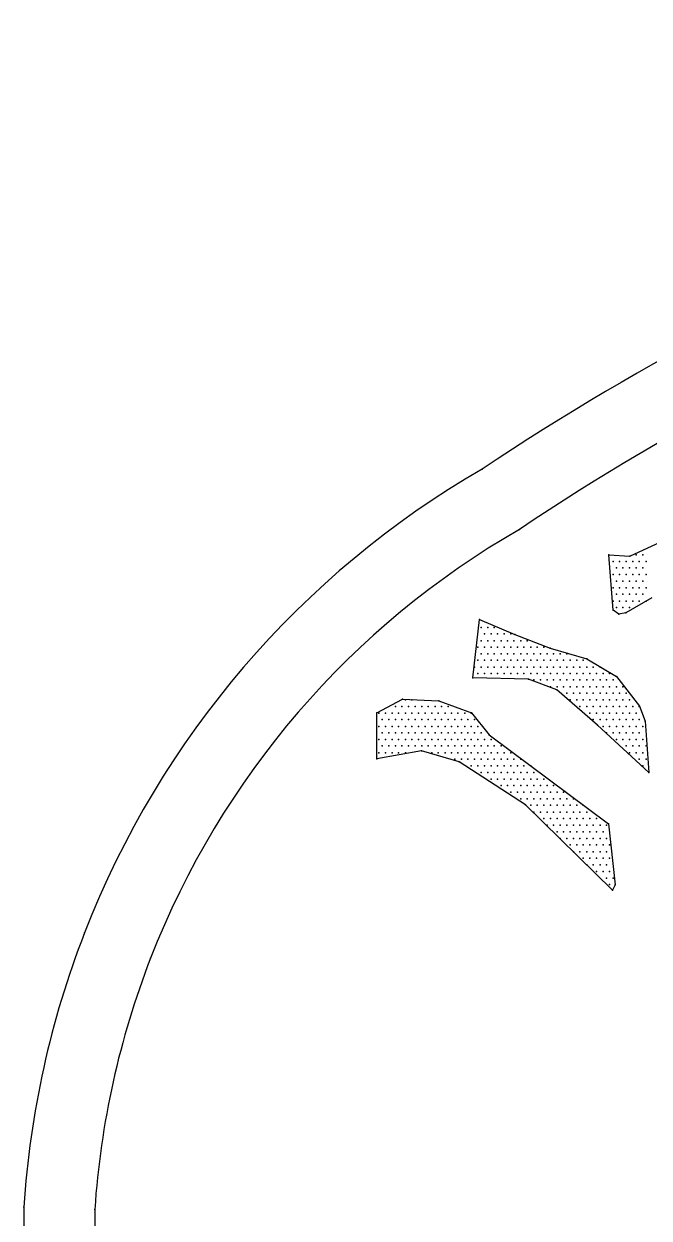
# Model space of a CAD drawing. Extents: x 180421 to 182279, y 668879 to 669787.
# Drawn here: x 181635.38 to 181645.62, y 669721.75 to 669741.32 of the extents above; entities that cross this region are included whole.
import ezdxf

# ---------------------------------------------------------------- set-up
doc = ezdxf.new("R2010")
doc.units = 0
doc.header["$LTSCALE"] = 2.5
doc.header["$MEASUREMENT"] = 0
doc.layers.add('KOTERET', color=1, linetype='CONTINUOUS')

msp = doc.modelspace()

# ---------------------------------------------------------------- linework, layer by layer
at = {"layer": 'KOTERET', "color": 1, "linetype": 'Continuous'}
for points in [[(181688.795, 669737.3, 0.06433), (181676.054, 669740.815, 0.055067), (181664.732, 669741.153, 0.081051), (181651.357, 669738.403, 0.05642), (181642.886, 669734.022, 0.170965), (181636.373, 669726.427, 0.076819), (181635.38, 669721.935, 0.118306), (181636.969, 669715.09, 0.129737), (181642.047, 669709.321, 0.070189), (181651.985, 669704.085, 0.047922), (181659.438, 669702.19, 0.049022), (181670.105, 669701.425, 0.072792), (181685.707, 669704.127, 0.1248), (181695.958, 669709.732, 0.103709), (181701.589, 669717.697, 0.036886), (181702.001, 669719.444, 0.106536), (181701.716, 669724.569, 0.106243), (181696.649, 669732.307, 0.106919), (181688.795, 669737.3)], [(181659.628, 669703.335, 0.049045), (181670.074, 669702.586, 0.072972), (181685.38, 669705.246, 0.125195), (181695.166, 669710.582, 0.103069), (181700.502, 669718.104, 0.035565), (181700.856, 669719.629, 0.105225), (181700.613, 669724.21, 0.105504), (181695.836, 669731.484, 0.107235), (181688.373, 669736.223, 0.064474), (181675.89, 669739.665, 0.055181), (181664.801, 669739.997, 0.081162), (181651.774, 669737.321, 0.05669), (181643.498, 669733.035, 0.171614), (181637.455, 669726.01, 0.076301), (181636.541, 669721.893, 0.117637), (181638.009, 669715.612, 0.130118), (181642.712, 669710.276, 0.070334), (181652.381, 669705.177, 0.047983), (181659.628, 669703.335)]]:
    msp.add_lwpolyline(points, format="xyb", dxfattribs=at)
at = {"layer": 'KOTERET', "color": 2, "linetype": 'Continuous'}
for points in [[(181645.308, 669732.597), (181646.1, 669732.962)], [(181644.965, 669732.618), (181645.308, 669732.597)], [(181645.034, 669731.716), (181644.965, 669732.618)], [(181645.409, 669732.618), (181645.409, 669732.618)], [(181645.52, 669732.618), (181645.52, 669732.618)], [(181645.034, 669732.513), (181645.034, 669732.513)], [(181645.087, 669732.407), (181645.087, 669732.407)], [(181645.14, 669732.513), (181645.14, 669732.513)], [(181645.192, 669732.407), (181645.192, 669732.407)], [(181645.245, 669732.513), (181645.245, 669732.513)], [(181645.303, 669732.407), (181645.303, 669732.407)], [(181645.356, 669732.513), (181645.356, 669732.513)], [(181645.409, 669732.407), (181645.409, 669732.407)], [(181645.461, 669732.513), (181645.461, 669732.513)], [(181645.52, 669732.407), (181645.52, 669732.407)], [(181645.572, 669732.513), (181645.572, 669732.513)], [(181645.034, 669732.297), (181645.034, 669732.297)], [(181645.14, 669732.297), (181645.14, 669732.297)], [(181645.245, 669732.297), (181645.245, 669732.297)], [(181645.356, 669732.297), (181645.356, 669732.297)], [(181645.461, 669732.297), (181645.461, 669732.297)], [(181645.572, 669732.297), (181645.572, 669732.297)], [(181645.034, 669732.08), (181645.034, 669732.08)], [(181645.087, 669732.191), (181645.087, 669732.191)], [(181645.14, 669732.08), (181645.14, 669732.08)], [(181645.192, 669732.191), (181645.192, 669732.191)], [(181645.245, 669732.08), (181645.245, 669732.08)], [(181645.303, 669732.191), (181645.303, 669732.191)], [(181645.356, 669732.08), (181645.356, 669732.08)], [(181645.409, 669732.191), (181645.409, 669732.191)], [(181645.461, 669732.08), (181645.461, 669732.08)], [(181645.52, 669732.191), (181645.52, 669732.191)], [(181645.572, 669732.08), (181645.572, 669732.08)], [(181645.034, 669731.864), (181645.034, 669731.864)], [(181645.087, 669731.975), (181645.087, 669731.975)], [(181645.14, 669731.864), (181645.14, 669731.864)], [(181645.192, 669731.975), (181645.192, 669731.975)], [(181645.667, 669731.916), (181645.24, 669731.668)], [(181645.245, 669731.864), (181645.245, 669731.864)], [(181645.303, 669731.975), (181645.303, 669731.975)], [(181645.356, 669731.864), (181645.356, 669731.864)], [(181645.409, 669731.975), (181645.409, 669731.975)], [(181645.461, 669731.864), (181645.461, 669731.864)], [(181645.52, 669731.975), (181645.52, 669731.975)], [(181645.572, 669731.864), (181645.572, 669731.864)], [(181645.124, 669731.647), (181645.034, 669731.716)], [(181645.087, 669731.758), (181645.087, 669731.758)], [(181645.24, 669731.668), (181645.124, 669731.647)], [(181645.192, 669731.758), (181645.192, 669731.758)], [(181645.303, 669731.758), (181645.303, 669731.758)], [(181642.733, 669730.607), (181642.844, 669731.563)], [(181642.844, 669731.563), (181643.424, 669731.315)], [(181642.87, 669731.431), (181642.87, 669731.431)], [(181642.981, 669731.431), (181642.981, 669731.431)], [(181643.086, 669731.431), (181643.086, 669731.431)], [(181642.923, 669731.325), (181642.923, 669731.325)], [(181643.034, 669731.325), (181643.034, 669731.325)], [(181643.139, 669731.325), (181643.139, 669731.325)], [(181643.25, 669731.325), (181643.25, 669731.325)], [(181643.356, 669731.325), (181643.356, 669731.325)], [(181643.424, 669731.315), (181643.999, 669731.093)], [(181642.817, 669731.109), (181642.817, 669731.109)], [(181642.87, 669731.214), (181642.87, 669731.214)], [(181642.923, 669731.109), (181642.923, 669731.109)], [(181642.981, 669731.214), (181642.981, 669731.214)], [(181643.034, 669731.109), (181643.034, 669731.109)], [(181643.086, 669731.214), (181643.086, 669731.214)], [(181643.139, 669731.109), (181643.139, 669731.109)], [(181643.197, 669731.214), (181643.197, 669731.214)], [(181643.25, 669731.109), (181643.25, 669731.109)], [(181643.303, 669731.214), (181643.303, 669731.214)], [(181643.356, 669731.109), (181643.356, 669731.109)], [(181643.408, 669731.214), (181643.408, 669731.214)], [(181643.466, 669731.109), (181643.466, 669731.109)], [(181643.519, 669731.214), (181643.519, 669731.214)], [(181643.572, 669731.109), (181643.572, 669731.109)], [(181643.625, 669731.214), (181643.625, 669731.214)], [(181643.683, 669731.109), (181643.683, 669731.109)], [(181643.788, 669731.109), (181643.788, 669731.109)], [(181643.899, 669731.109), (181643.899, 669731.109)], [(181643.999, 669731.093), (181644.601, 669730.919)], [(181642.817, 669730.893), (181642.817, 669730.893)], [(181642.87, 669730.998), (181642.87, 669730.998)], [(181642.923, 669730.893), (181642.923, 669730.893)], [(181642.981, 669730.998), (181642.981, 669730.998)], [(181643.034, 669730.893), (181643.034, 669730.893)], [(181643.086, 669730.998), (181643.086, 669730.998)], [(181643.139, 669730.893), (181643.139, 669730.893)], [(181643.197, 669730.998), (181643.197, 669730.998)], [(181643.25, 669730.893), (181643.25, 669730.893)], [(181643.303, 669730.998), (181643.303, 669730.998)], [(181643.356, 669730.893), (181643.356, 669730.893)], [(181643.408, 669730.998), (181643.408, 669730.998)], [(181643.466, 669730.893), (181643.466, 669730.893)], [(181643.519, 669730.998), (181643.519, 669730.998)], [(181643.572, 669730.893), (181643.572, 669730.893)], [(181643.625, 669730.998), (181643.625, 669730.998)], [(181643.683, 669730.893), (181643.683, 669730.893)], [(181643.736, 669730.998), (181643.736, 669730.998)], [(181643.788, 669730.893), (181643.788, 669730.893)], [(181643.841, 669730.998), (181643.841, 669730.998)], [(181643.899, 669730.893), (181643.899, 669730.893)], [(181643.952, 669730.998), (181643.952, 669730.998)], [(181644.005, 669730.893), (181644.005, 669730.893)], [(181644.058, 669730.998), (181644.058, 669730.998)], [(181644.116, 669730.893), (181644.116, 669730.893)], [(181644.168, 669730.998), (181644.168, 669730.998)], [(181644.221, 669730.893), (181644.221, 669730.893)], [(181644.274, 669730.998), (181644.274, 669730.998)], [(181644.327, 669730.893), (181644.327, 669730.893)], [(181644.438, 669730.893), (181644.438, 669730.893)], [(181644.543, 669730.893), (181644.543, 669730.893)], [(181644.601, 669730.919), (181645.087, 669730.629)], [(181642.764, 669730.782), (181642.764, 669730.782)], [(181642.817, 669730.676), (181642.817, 669730.676)], [(181642.87, 669730.782), (181642.87, 669730.782)], [(181642.923, 669730.676), (181642.923, 669730.676)], [(181642.981, 669730.782), (181642.981, 669730.782)], [(181643.034, 669730.676), (181643.034, 669730.676)], [(181643.086, 669730.782), (181643.086, 669730.782)], [(181643.139, 669730.676), (181643.139, 669730.676)], [(181643.197, 669730.782), (181643.197, 669730.782)], [(181643.25, 669730.676), (181643.25, 669730.676)], [(181643.303, 669730.782), (181643.303, 669730.782)], [(181643.356, 669730.676), (181643.356, 669730.676)], [(181643.408, 669730.782), (181643.408, 669730.782)], [(181643.466, 669730.676), (181643.466, 669730.676)], [(181643.519, 669730.782), (181643.519, 669730.782)], [(181643.572, 669730.676), (181643.572, 669730.676)], [(181643.625, 669730.782), (181643.625, 669730.782)], [(181643.683, 669730.676), (181643.683, 669730.676)], [(181643.736, 669730.782), (181643.736, 669730.782)], [(181643.788, 669730.676), (181643.788, 669730.676)], [(181643.841, 669730.782), (181643.841, 669730.782)], [(181643.899, 669730.676), (181643.899, 669730.676)], [(181643.952, 669730.782), (181643.952, 669730.782)], [(181644.005, 669730.676), (181644.005, 669730.676)], [(181644.058, 669730.782), (181644.058, 669730.782)], [(181644.116, 669730.676), (181644.116, 669730.676)], [(181644.168, 669730.782), (181644.168, 669730.782)], [(181644.221, 669730.676), (181644.221, 669730.676)], [(181644.274, 669730.782), (181644.274, 669730.782)], [(181644.327, 669730.676), (181644.327, 669730.676)], [(181644.385, 669730.782), (181644.385, 669730.782)], [(181644.438, 669730.676), (181644.438, 669730.676)], [(181644.49, 669730.782), (181644.49, 669730.782)], [(181644.543, 669730.676), (181644.543, 669730.676)], [(181644.601, 669730.782), (181644.601, 669730.782)], [(181644.654, 669730.676), (181644.654, 669730.676)], [(181644.707, 669730.782), (181644.707, 669730.782)], [(181644.759, 669730.676), (181644.759, 669730.676)], [(181644.818, 669730.782), (181644.818, 669730.782)], [(181644.87, 669730.676), (181644.87, 669730.676)], [(181644.976, 669730.676), (181644.976, 669730.676)], [(181643.646, 669730.586), (181642.733, 669730.607)], [(181644.11, 669730.407), (181643.646, 669730.586)], [(181643.736, 669730.571), (181643.736, 669730.571)], [(181643.841, 669730.571), (181643.841, 669730.571)], [(181643.952, 669730.571), (181643.952, 669730.571)], [(181644.005, 669730.46), (181644.005, 669730.46)], [(181644.058, 669730.571), (181644.058, 669730.571)], [(181644.116, 669730.46), (181644.116, 669730.46)], [(181644.168, 669730.571), (181644.168, 669730.571)], [(181644.221, 669730.46), (181644.221, 669730.46)], [(181644.274, 669730.571), (181644.274, 669730.571)], [(181644.327, 669730.46), (181644.327, 669730.46)], [(181644.385, 669730.571), (181644.385, 669730.571)], [(181644.438, 669730.46), (181644.438, 669730.46)], [(181644.49, 669730.571), (181644.49, 669730.571)], [(181644.543, 669730.46), (181644.543, 669730.46)], [(181644.601, 669730.571), (181644.601, 669730.571)], [(181644.654, 669730.46), (181644.654, 669730.46)], [(181644.707, 669730.571), (181644.707, 669730.571)], [(181644.759, 669730.46), (181644.759, 669730.46)], [(181644.818, 669730.571), (181644.818, 669730.571)], [(181644.87, 669730.46), (181644.87, 669730.46)], [(181644.923, 669730.571), (181644.923, 669730.571)], [(181644.976, 669730.46), (181644.976, 669730.46)], [(181645.034, 669730.571), (181645.034, 669730.571)], [(181645.087, 669730.629), (181645.467, 669730.143)], [(181645.087, 669730.46), (181645.087, 669730.46)], [(181645.192, 669730.46), (181645.192, 669730.46)], [(181641.16, 669730.032), (181641.582, 669730.254)], [(181641.582, 669730.254), (181642.178, 669730.227)], [(181644.775, 669729.832), (181644.11, 669730.407)], [(181644.274, 669730.354), (181644.274, 669730.354)], [(181644.385, 669730.354), (181644.385, 669730.354)], [(181644.49, 669730.354), (181644.49, 669730.354)], [(181644.601, 669730.354), (181644.601, 669730.354)], [(181644.707, 669730.354), (181644.707, 669730.354)], [(181644.818, 669730.354), (181644.818, 669730.354)], [(181644.923, 669730.354), (181644.923, 669730.354)], [(181645.034, 669730.354), (181645.034, 669730.354)], [(181645.14, 669730.354), (181645.14, 669730.354)], [(181645.245, 669730.354), (181645.245, 669730.354)], [(181641.466, 669730.138), (181641.466, 669730.138)], [(181641.571, 669730.138), (181641.571, 669730.138)], [(181641.63, 669730.243), (181641.63, 669730.243)], [(181641.682, 669730.138), (181641.682, 669730.138)], [(181641.735, 669730.243), (181641.735, 669730.243)], [(181641.788, 669730.138), (181641.788, 669730.138)], [(181641.899, 669730.138), (181641.899, 669730.138)], [(181642.004, 669730.138), (181642.004, 669730.138)], [(181642.115, 669730.138), (181642.115, 669730.138)], [(181642.178, 669730.227), (181642.712, 669730.032)], [(181642.221, 669730.138), (181642.221, 669730.138)], [(181642.332, 669730.138), (181642.332, 669730.138)], [(181644.327, 669730.243), (181644.327, 669730.243)], [(181644.438, 669730.243), (181644.438, 669730.243)], [(181644.49, 669730.138), (181644.49, 669730.138)], [(181644.543, 669730.243), (181644.543, 669730.243)], [(181644.601, 669730.138), (181644.601, 669730.138)], [(181644.654, 669730.243), (181644.654, 669730.243)], [(181644.707, 669730.138), (181644.707, 669730.138)], [(181644.759, 669730.243), (181644.759, 669730.243)], [(181644.818, 669730.138), (181644.818, 669730.138)], [(181644.87, 669730.243), (181644.87, 669730.243)], [(181644.923, 669730.138), (181644.923, 669730.138)], [(181644.976, 669730.243), (181644.976, 669730.243)], [(181645.034, 669730.138), (181645.034, 669730.138)], [(181645.087, 669730.243), (181645.087, 669730.243)], [(181645.14, 669730.138), (181645.14, 669730.138)], [(181645.192, 669730.243), (181645.192, 669730.243)], [(181645.245, 669730.138), (181645.245, 669730.138)], [(181645.303, 669730.243), (181645.303, 669730.243)], [(181645.356, 669730.138), (181645.356, 669730.138)], [(181645.461, 669730.138), (181645.461, 669730.138)], [(181645.467, 669730.143), (181645.557, 669729.895)], [(181641.16, 669729.277), (181641.16, 669730.032)], [(181641.197, 669730.027), (181641.197, 669730.027)], [(181641.25, 669729.921), (181641.25, 669729.921)], [(181641.302, 669730.027), (181641.302, 669730.027)], [(181641.36, 669729.921), (181641.36, 669729.921)], [(181641.413, 669730.027), (181641.413, 669730.027)], [(181641.466, 669729.921), (181641.466, 669729.921)], [(181641.519, 669730.027), (181641.519, 669730.027)], [(181641.571, 669729.921), (181641.571, 669729.921)], [(181641.63, 669730.027), (181641.63, 669730.027)], [(181641.682, 669729.921), (181641.682, 669729.921)], [(181641.735, 669730.027), (181641.735, 669730.027)], [(181641.788, 669729.921), (181641.788, 669729.921)], [(181641.846, 669730.027), (181641.846, 669730.027)], [(181641.899, 669729.921), (181641.899, 669729.921)], [(181641.952, 669730.027), (181641.952, 669730.027)], [(181642.004, 669729.921), (181642.004, 669729.921)], [(181642.062, 669730.027), (181642.062, 669730.027)], [(181642.115, 669729.921), (181642.115, 669729.921)], [(181642.168, 669730.027), (181642.168, 669730.027)], [(181642.221, 669729.921), (181642.221, 669729.921)], [(181642.279, 669730.027), (181642.279, 669730.027)], [(181642.332, 669729.921), (181642.332, 669729.921)], [(181642.384, 669730.027), (181642.384, 669730.027)], [(181642.437, 669729.921), (181642.437, 669729.921)], [(181642.49, 669730.027), (181642.49, 669730.027)], [(181642.548, 669729.921), (181642.548, 669729.921)], [(181642.601, 669730.027), (181642.601, 669730.027)], [(181642.654, 669729.921), (181642.654, 669729.921)], [(181642.706, 669730.027), (181642.706, 669730.027)], [(181642.712, 669730.032), (181643.002, 669729.673)], [(181642.764, 669729.921), (181642.764, 669729.921)], [(181644.654, 669730.027), (181644.654, 669730.027)], [(181644.707, 669729.921), (181644.707, 669729.921)], [(181644.759, 669730.027), (181644.759, 669730.027)], [(181644.818, 669729.921), (181644.818, 669729.921)], [(181644.87, 669730.027), (181644.87, 669730.027)], [(181644.923, 669729.921), (181644.923, 669729.921)], [(181644.976, 669730.027), (181644.976, 669730.027)], [(181645.034, 669729.921), (181645.034, 669729.921)], [(181645.087, 669730.027), (181645.087, 669730.027)], [(181645.14, 669729.921), (181645.14, 669729.921)], [(181645.192, 669730.027), (181645.192, 669730.027)], [(181645.245, 669729.921), (181645.245, 669729.921)], [(181645.303, 669730.027), (181645.303, 669730.027)], [(181645.356, 669729.921), (181645.356, 669729.921)], [(181645.409, 669730.027), (181645.409, 669730.027)], [(181645.461, 669729.921), (181645.461, 669729.921)], [(181645.557, 669729.895), (181645.62, 669729.056)], [(181641.197, 669729.81), (181641.197, 669729.81)], [(181641.25, 669729.705), (181641.25, 669729.705)], [(181641.302, 669729.81), (181641.302, 669729.81)], [(181641.36, 669729.705), (181641.36, 669729.705)], [(181641.413, 669729.81), (181641.413, 669729.81)], [(181641.466, 669729.705), (181641.466, 669729.705)], [(181641.519, 669729.81), (181641.519, 669729.81)], [(181641.571, 669729.705), (181641.571, 669729.705)], [(181641.63, 669729.81), (181641.63, 669729.81)], [(181641.682, 669729.705), (181641.682, 669729.705)], [(181641.735, 669729.81), (181641.735, 669729.81)], [(181641.788, 669729.705), (181641.788, 669729.705)], [(181641.846, 669729.81), (181641.846, 669729.81)], [(181641.899, 669729.705), (181641.899, 669729.705)], [(181641.952, 669729.81), (181641.952, 669729.81)], [(181642.004, 669729.705), (181642.004, 669729.705)], [(181642.062, 669729.81), (181642.062, 669729.81)], [(181642.115, 669729.705), (181642.115, 669729.705)], [(181642.168, 669729.81), (181642.168, 669729.81)], [(181642.221, 669729.705), (181642.221, 669729.705)], [(181642.279, 669729.81), (181642.279, 669729.81)], [(181642.332, 669729.705), (181642.332, 669729.705)], [(181642.384, 669729.81), (181642.384, 669729.81)], [(181642.437, 669729.705), (181642.437, 669729.705)], [(181642.49, 669729.81), (181642.49, 669729.81)], [(181642.548, 669729.705), (181642.548, 669729.705)], [(181642.601, 669729.81), (181642.601, 669729.81)], [(181642.654, 669729.705), (181642.654, 669729.705)], [(181642.706, 669729.81), (181642.706, 669729.81)], [(181642.764, 669729.705), (181642.764, 669729.705)], [(181642.817, 669729.81), (181642.817, 669729.81)], [(181642.87, 669729.705), (181642.87, 669729.705)], [(181643.002, 669729.673), (181644.955, 669728.211)], [(181645.62, 669729.056), (181644.775, 669729.832)], [(181644.87, 669729.81), (181644.87, 669729.81)], [(181644.923, 669729.705), (181644.923, 669729.705)], [(181644.976, 669729.81), (181644.976, 669729.81)], [(181645.034, 669729.705), (181645.034, 669729.705)], [(181645.087, 669729.81), (181645.087, 669729.81)], [(181645.14, 669729.705), (181645.14, 669729.705)], [(181645.192, 669729.81), (181645.192, 669729.81)], [(181645.245, 669729.705), (181645.245, 669729.705)], [(181645.303, 669729.81), (181645.303, 669729.81)], [(181645.356, 669729.705), (181645.356, 669729.705)], [(181645.409, 669729.81), (181645.409, 669729.81)], [(181645.461, 669729.705), (181645.461, 669729.705)], [(181645.52, 669729.81), (181645.52, 669729.81)], [(181641.197, 669729.594), (181641.197, 669729.594)], [(181641.25, 669729.489), (181641.25, 669729.489)], [(181641.302, 669729.594), (181641.302, 669729.594)], [(181641.36, 669729.489), (181641.36, 669729.489)], [(181641.413, 669729.594), (181641.413, 669729.594)], [(181641.466, 669729.489), (181641.466, 669729.489)], [(181641.519, 669729.594), (181641.519, 669729.594)], [(181641.571, 669729.489), (181641.571, 669729.489)], [(181641.63, 669729.594), (181641.63, 669729.594)], [(181641.682, 669729.489), (181641.682, 669729.489)], [(181641.735, 669729.594), (181641.735, 669729.594)], [(181641.788, 669729.489), (181641.788, 669729.489)], [(181641.846, 669729.594), (181641.846, 669729.594)], [(181641.899, 669729.489), (181641.899, 669729.489)], [(181641.952, 669729.594), (181641.952, 669729.594)], [(181642.004, 669729.489), (181642.004, 669729.489)], [(181642.062, 669729.594), (181642.062, 669729.594)], [(181642.115, 669729.489), (181642.115, 669729.489)], [(181642.168, 669729.594), (181642.168, 669729.594)], [(181642.221, 669729.489), (181642.221, 669729.489)], [(181642.279, 669729.594), (181642.279, 669729.594)], [(181642.332, 669729.489), (181642.332, 669729.489)], [(181642.384, 669729.594), (181642.384, 669729.594)], [(181642.437, 669729.489), (181642.437, 669729.489)], [(181642.49, 669729.594), (181642.49, 669729.594)], [(181642.548, 669729.489), (181642.548, 669729.489)], [(181642.601, 669729.594), (181642.601, 669729.594)], [(181642.654, 669729.489), (181642.654, 669729.489)], [(181642.706, 669729.594), (181642.706, 669729.594)], [(181642.764, 669729.489), (181642.764, 669729.489)], [(181642.817, 669729.594), (181642.817, 669729.594)], [(181642.87, 669729.489), (181642.87, 669729.489)], [(181642.923, 669729.594), (181642.923, 669729.594)], [(181642.981, 669729.489), (181642.981, 669729.489)], [(181643.034, 669729.594), (181643.034, 669729.594)], [(181643.086, 669729.489), (181643.086, 669729.489)], [(181643.197, 669729.489), (181643.197, 669729.489)], [(181645.087, 669729.594), (181645.087, 669729.594)], [(181645.192, 669729.594), (181645.192, 669729.594)], [(181645.245, 669729.489), (181645.245, 669729.489)], [(181645.303, 669729.594), (181645.303, 669729.594)], [(181645.356, 669729.489), (181645.356, 669729.489)], [(181645.409, 669729.594), (181645.409, 669729.594)], [(181645.461, 669729.489), (181645.461, 669729.489)], [(181645.52, 669729.594), (181645.52, 669729.594)], [(181645.572, 669729.489), (181645.572, 669729.489)], [(181641.893, 669729.409), (181641.16, 669729.277)], [(181641.197, 669729.378), (181641.197, 669729.378)], [(181641.302, 669729.378), (181641.302, 669729.378)], [(181641.413, 669729.378), (181641.413, 669729.378)], [(181641.519, 669729.378), (181641.519, 669729.378)], [(181641.63, 669729.378), (181641.63, 669729.378)], [(181642.511, 669729.23), (181641.893, 669729.409)], [(181642.062, 669729.378), (181642.062, 669729.378)], [(181642.168, 669729.378), (181642.168, 669729.378)], [(181642.279, 669729.378), (181642.279, 669729.378)], [(181642.384, 669729.378), (181642.384, 669729.378)], [(181642.437, 669729.272), (181642.437, 669729.272)], [(181642.49, 669729.378), (181642.49, 669729.378)], [(181642.548, 669729.272), (181642.548, 669729.272)], [(181642.601, 669729.378), (181642.601, 669729.378)], [(181642.654, 669729.272), (181642.654, 669729.272)], [(181642.706, 669729.378), (181642.706, 669729.378)], [(181642.764, 669729.272), (181642.764, 669729.272)], [(181642.817, 669729.378), (181642.817, 669729.378)], [(181642.87, 669729.272), (181642.87, 669729.272)], [(181642.923, 669729.378), (181642.923, 669729.378)], [(181642.981, 669729.272), (181642.981, 669729.272)], [(181643.034, 669729.378), (181643.034, 669729.378)], [(181643.086, 669729.272), (181643.086, 669729.272)], [(181643.139, 669729.378), (181643.139, 669729.378)], [(181643.197, 669729.272), (181643.197, 669729.272)], [(181643.25, 669729.378), (181643.25, 669729.378)], [(181643.303, 669729.272), (181643.303, 669729.272)], [(181643.356, 669729.378), (181643.356, 669729.378)], [(181643.408, 669729.272), (181643.408, 669729.272)], [(181643.519, 669729.272), (181643.519, 669729.272)], [(181645.303, 669729.378), (181645.303, 669729.378)], [(181645.409, 669729.378), (181645.409, 669729.378)], [(181645.461, 669729.272), (181645.461, 669729.272)], [(181645.52, 669729.378), (181645.52, 669729.378)], [(181645.572, 669729.272), (181645.572, 669729.272)], [(181643.598, 669728.523), (181642.511, 669729.23)], [(181642.706, 669729.161), (181642.706, 669729.161)], [(181642.817, 669729.161), (181642.817, 669729.161)], [(181642.923, 669729.161), (181642.923, 669729.161)], [(181643.034, 669729.161), (181643.034, 669729.161)], [(181643.139, 669729.161), (181643.139, 669729.161)], [(181643.25, 669729.161), (181643.25, 669729.161)], [(181643.356, 669729.161), (181643.356, 669729.161)], [(181643.466, 669729.161), (181643.466, 669729.161)], [(181643.572, 669729.161), (181643.572, 669729.161)], [(181643.683, 669729.161), (181643.683, 669729.161)], [(181645.52, 669729.161), (181645.52, 669729.161)], [(181642.87, 669729.056), (181642.87, 669729.056)], [(181642.981, 669729.056), (181642.981, 669729.056)], [(181643.034, 669728.945), (181643.034, 669728.945)], [(181643.086, 669729.056), (181643.086, 669729.056)], [(181643.139, 669728.945), (181643.139, 669728.945)], [(181643.197, 669729.056), (181643.197, 669729.056)], [(181643.25, 669728.945), (181643.25, 669728.945)], [(181643.303, 669729.056), (181643.303, 669729.056)], [(181643.356, 669728.945), (181643.356, 669728.945)], [(181643.408, 669729.056), (181643.408, 669729.056)], [(181643.466, 669728.945), (181643.466, 669728.945)], [(181643.519, 669729.056), (181643.519, 669729.056)], [(181643.572, 669728.945), (181643.572, 669728.945)], [(181643.625, 669729.056), (181643.625, 669729.056)], [(181643.683, 669728.945), (181643.683, 669728.945)], [(181643.736, 669729.056), (181643.736, 669729.056)], [(181643.788, 669728.945), (181643.788, 669728.945)], [(181643.899, 669728.945), (181643.899, 669728.945)], [(181643.197, 669728.839), (181643.197, 669728.839)], [(181643.303, 669728.839), (181643.303, 669728.839)], [(181643.356, 669728.734), (181643.356, 669728.734)], [(181643.408, 669728.839), (181643.408, 669728.839)], [(181643.466, 669728.734), (181643.466, 669728.734)], [(181643.519, 669728.839), (181643.519, 669728.839)], [(181643.572, 669728.734), (181643.572, 669728.734)], [(181643.625, 669728.839), (181643.625, 669728.839)], [(181643.683, 669728.734), (181643.683, 669728.734)], [(181643.736, 669728.839), (181643.736, 669728.839)], [(181643.788, 669728.734), (181643.788, 669728.734)], [(181643.841, 669728.839), (181643.841, 669728.839)], [(181643.899, 669728.734), (181643.899, 669728.734)], [(181643.952, 669728.839), (181643.952, 669728.839)], [(181644.005, 669728.734), (181644.005, 669728.734)], [(181644.058, 669728.839), (181644.058, 669728.839)], [(181644.116, 669728.734), (181644.116, 669728.734)], [(181644.221, 669728.734), (181644.221, 669728.734)], [(181643.519, 669728.623), (181643.519, 669728.623)], [(181645.023, 669727.124), (181643.598, 669728.523)], [(181643.625, 669728.623), (181643.625, 669728.623)], [(181643.683, 669728.517), (181643.683, 669728.517)], [(181643.736, 669728.623), (181643.736, 669728.623)], [(181643.788, 669728.517), (181643.788, 669728.517)], [(181643.841, 669728.623), (181643.841, 669728.623)], [(181643.899, 669728.517), (181643.899, 669728.517)], [(181643.952, 669728.623), (181643.952, 669728.623)], [(181644.005, 669728.517), (181644.005, 669728.517)], [(181644.058, 669728.623), (181644.058, 669728.623)], [(181644.116, 669728.517), (181644.116, 669728.517)], [(181644.168, 669728.623), (181644.168, 669728.623)], [(181644.221, 669728.517), (181644.221, 669728.517)], [(181644.274, 669728.623), (181644.274, 669728.623)], [(181644.327, 669728.517), (181644.327, 669728.517)], [(181644.385, 669728.623), (181644.385, 669728.623)], [(181644.438, 669728.517), (181644.438, 669728.517)], [(181644.543, 669728.517), (181644.543, 669728.517)], [(181643.736, 669728.406), (181643.736, 669728.406)], [(181643.841, 669728.406), (181643.841, 669728.406)], [(181643.899, 669728.301), (181643.899, 669728.301)], [(181643.952, 669728.406), (181643.952, 669728.406)], [(181644.005, 669728.301), (181644.005, 669728.301)], [(181644.058, 669728.406), (181644.058, 669728.406)], [(181644.116, 669728.301), (181644.116, 669728.301)], [(181644.168, 669728.406), (181644.168, 669728.406)], [(181644.221, 669728.301), (181644.221, 669728.301)], [(181644.274, 669728.406), (181644.274, 669728.406)], [(181644.327, 669728.301), (181644.327, 669728.301)], [(181644.385, 669728.406), (181644.385, 669728.406)], [(181644.438, 669728.301), (181644.438, 669728.301)], [(181644.49, 669728.406), (181644.49, 669728.406)], [(181644.543, 669728.301), (181644.543, 669728.301)], [(181644.601, 669728.406), (181644.601, 669728.406)], [(181644.654, 669728.301), (181644.654, 669728.301)], [(181644.759, 669728.301), (181644.759, 669728.301)], [(181643.952, 669728.19), (181643.952, 669728.19)], [(181644.058, 669728.19), (181644.058, 669728.19)], [(181644.168, 669728.19), (181644.168, 669728.19)], [(181644.274, 669728.19), (181644.274, 669728.19)], [(181644.385, 669728.19), (181644.385, 669728.19)], [(181644.49, 669728.19), (181644.49, 669728.19)], [(181644.601, 669728.19), (181644.601, 669728.19)], [(181644.707, 669728.19), (181644.707, 669728.19)], [(181644.818, 669728.19), (181644.818, 669728.19)], [(181644.923, 669728.19), (181644.923, 669728.19)], [(181644.955, 669728.211), (181645.066, 669727.214)], [(181644.116, 669728.085), (181644.116, 669728.085)], [(181644.168, 669727.974), (181644.168, 669727.974)], [(181644.221, 669728.085), (181644.221, 669728.085)], [(181644.274, 669727.974), (181644.274, 669727.974)], [(181644.327, 669728.085), (181644.327, 669728.085)], [(181644.385, 669727.974), (181644.385, 669727.974)], [(181644.438, 669728.085), (181644.438, 669728.085)], [(181644.49, 669727.974), (181644.49, 669727.974)], [(181644.543, 669728.085), (181644.543, 669728.085)], [(181644.601, 669727.974), (181644.601, 669727.974)], [(181644.654, 669728.085), (181644.654, 669728.085)], [(181644.707, 669727.974), (181644.707, 669727.974)], [(181644.759, 669728.085), (181644.759, 669728.085)], [(181644.818, 669727.974), (181644.818, 669727.974)], [(181644.87, 669728.085), (181644.87, 669728.085)], [(181644.923, 669727.974), (181644.923, 669727.974)], [(181644.327, 669727.868), (181644.327, 669727.868)], [(181644.385, 669727.757), (181644.385, 669727.757)], [(181644.438, 669727.868), (181644.438, 669727.868)], [(181644.49, 669727.757), (181644.49, 669727.757)], [(181644.543, 669727.868), (181644.543, 669727.868)], [(181644.601, 669727.757), (181644.601, 669727.757)], [(181644.654, 669727.868), (181644.654, 669727.868)], [(181644.707, 669727.757), (181644.707, 669727.757)], [(181644.759, 669727.868), (181644.759, 669727.868)], [(181644.818, 669727.757), (181644.818, 669727.757)], [(181644.87, 669727.868), (181644.87, 669727.868)], [(181644.923, 669727.757), (181644.923, 669727.757)], [(181644.976, 669727.868), (181644.976, 669727.868)], [(181644.543, 669727.652), (181644.543, 669727.652)], [(181644.601, 669727.541), (181644.601, 669727.541)], [(181644.654, 669727.652), (181644.654, 669727.652)], [(181644.707, 669727.541), (181644.707, 669727.541)], [(181644.759, 669727.652), (181644.759, 669727.652)], [(181644.818, 669727.541), (181644.818, 669727.541)], [(181644.87, 669727.652), (181644.87, 669727.652)], [(181644.923, 669727.541), (181644.923, 669727.541)], [(181644.976, 669727.652), (181644.976, 669727.652)], [(181644.759, 669727.435), (181644.759, 669727.435)], [(181644.87, 669727.435), (181644.87, 669727.435)], [(181644.923, 669727.324), (181644.923, 669727.324)], [(181644.976, 669727.435), (181644.976, 669727.435)], [(181645.034, 669727.324), (181645.034, 669727.324)], [(181644.976, 669727.219), (181644.976, 669727.219)], [(181645.066, 669727.214), (181645.023, 669727.124)]]:
    msp.add_lwpolyline(points, dxfattribs=at)
at = {"layer": 'KOTERET', "color": 1}
for p in [(181642.886, 669734.022), (181643.498, 669733.035), (181644.965, 669732.618), (181644.965, 669732.618), (181645.308, 669732.597), (181645.308, 669732.597), (181645.409, 669732.618), (181645.409, 669732.618), (181645.52, 669732.618), (181645.52, 669732.618), (181645.034, 669732.513), (181645.034, 669732.513), (181645.087, 669732.407), (181645.087, 669732.407), (181645.14, 669732.513), (181645.14, 669732.513), (181645.192, 669732.407), (181645.192, 669732.407), (181645.245, 669732.513), (181645.245, 669732.513), (181645.303, 669732.407), (181645.303, 669732.407), (181645.356, 669732.513), (181645.356, 669732.513), (181645.409, 669732.407), (181645.409, 669732.407), (181645.461, 669732.513), (181645.461, 669732.513), (181645.52, 669732.407), (181645.52, 669732.407), (181645.572, 669732.513), (181645.572, 669732.513), (181645.034, 669732.297), (181645.034, 669732.297), (181645.14, 669732.297), (181645.14, 669732.297), (181645.245, 669732.297), (181645.245, 669732.297), (181645.356, 669732.297), (181645.356, 669732.297), (181645.461, 669732.297), (181645.461, 669732.297), (181645.572, 669732.297), (181645.572, 669732.297), (181645.034, 669732.08), (181645.034, 669732.08), (181645.087, 669732.191), (181645.087, 669732.191), (181645.14, 669732.08), (181645.14, 669732.08), (181645.192, 669732.191), (181645.192, 669732.191), (181645.245, 669732.08), (181645.245, 669732.08), (181645.303, 669732.191), (181645.303, 669732.191), (181645.356, 669732.08), (181645.356, 669732.08), (181645.409, 669732.191), (181645.409, 669732.191), (181645.461, 669732.08), (181645.461, 669732.08), (181645.52, 669732.191), (181645.52, 669732.191), (181645.572, 669732.08), (181645.572, 669732.08), (181645.034, 669731.864), (181645.034, 669731.864), (181645.087, 669731.975), (181645.087, 669731.975), (181645.14, 669731.864), (181645.14, 669731.864), (181645.192, 669731.975), (181645.192, 669731.975), (181645.245, 669731.864), (181645.245, 669731.864), (181645.303, 669731.975), (181645.303, 669731.975), (181645.356, 669731.864), (181645.356, 669731.864), (181645.409, 669731.975), (181645.409, 669731.975), (181645.461, 669731.864), (181645.461, 669731.864), (181645.52, 669731.975), (181645.52, 669731.975), (181645.572, 669731.864), (181645.572, 669731.864), (181645.034, 669731.716), (181645.034, 669731.716), (181645.087, 669731.758), (181645.087, 669731.758), (181645.124, 669731.647), (181645.124, 669731.647), (181645.192, 669731.758), (181645.192, 669731.758), (181645.24, 669731.668), (181645.24, 669731.668), (181645.303, 669731.758), (181645.303, 669731.758), (181642.844, 669731.563), (181642.844, 669731.563), (181642.87, 669731.431), (181642.87, 669731.431), (181642.981, 669731.431), (181642.981, 669731.431), (181643.086, 669731.431), (181643.086, 669731.431), (181642.923, 669731.325), (181642.923, 669731.325), (181643.034, 669731.325), (181643.034, 669731.325), (181643.139, 669731.325), (181643.139, 669731.325), (181643.25, 669731.325), (181643.25, 669731.325), (181643.356, 669731.325), (181643.356, 669731.325), (181643.424, 669731.315), (181643.424, 669731.315), (181642.817, 669731.109), (181642.817, 669731.109), (181642.87, 669731.214), (181642.87, 669731.214), (181642.923, 669731.109), (181642.923, 669731.109), (181642.981, 669731.214), (181642.981, 669731.214), (181643.034, 669731.109), (181643.034, 669731.109), (181643.086, 669731.214), (181643.086, 669731.214), (181643.139, 669731.109), (181643.139, 669731.109), (181643.197, 669731.214), (181643.197, 669731.214), (181643.25, 669731.109), (181643.25, 669731.109), (181643.303, 669731.214), (181643.303, 669731.214), (181643.356, 669731.109), (181643.356, 669731.109), (181643.408, 669731.214), (181643.408, 669731.214), (181643.466, 669731.109), (181643.466, 669731.109), (181643.519, 669731.214), (181643.519, 669731.214), (181643.572, 669731.109), (181643.572, 669731.109), (181643.625, 669731.214), (181643.625, 669731.214), (181643.683, 669731.109), (181643.683, 669731.109), (181643.788, 669731.109), (181643.788, 669731.109), (181643.899, 669731.109), (181643.899, 669731.109), (181643.999, 669731.093), (181643.999, 669731.093), (181642.817, 669730.893), (181642.817, 669730.893), (181642.87, 669730.998), (181642.87, 669730.998), (181642.923, 669730.893), (181642.923, 669730.893), (181642.981, 669730.998), (181642.981, 669730.998), (181643.034, 669730.893), (181643.034, 669730.893), (181643.086, 669730.998), (181643.086, 669730.998), (181643.139, 669730.893), (181643.139, 669730.893), (181643.197, 669730.998), (181643.197, 669730.998), (181643.25, 669730.893), (181643.25, 669730.893), (181643.303, 669730.998), (181643.303, 669730.998), (181643.356, 669730.893), (181643.356, 669730.893), (181643.408, 669730.998), (181643.408, 669730.998), (181643.466, 669730.893), (181643.466, 669730.893), (181643.519, 669730.998), (181643.519, 669730.998), (181643.572, 669730.893), (181643.572, 669730.893), (181643.625, 669730.998), (181643.625, 669730.998), (181643.683, 669730.893), (181643.683, 669730.893), (181643.736, 669730.998), (181643.736, 669730.998), (181643.788, 669730.893), (181643.788, 669730.893), (181643.841, 669730.998), (181643.841, 669730.998), (181643.899, 669730.893), (181643.899, 669730.893), (181643.952, 669730.998), (181643.952, 669730.998), (181644.005, 669730.893), (181644.005, 669730.893), (181644.058, 669730.998), (181644.058, 669730.998), (181644.116, 669730.893), (181644.116, 669730.893), (181644.168, 669730.998), (181644.168, 669730.998), (181644.221, 669730.893), (181644.221, 669730.893), (181644.274, 669730.998), (181644.274, 669730.998), (181644.327, 669730.893), (181644.327, 669730.893), (181644.438, 669730.893), (181644.438, 669730.893), (181644.543, 669730.893), (181644.543, 669730.893), (181644.601, 669730.919), (181644.601, 669730.919), (181642.764, 669730.782), (181642.764, 669730.782), (181642.817, 669730.676), (181642.817, 669730.676), (181642.87, 669730.782), (181642.87, 669730.782), (181642.923, 669730.676), (181642.923, 669730.676), (181642.981, 669730.782), (181642.981, 669730.782), (181643.034, 669730.676), (181643.034, 669730.676), (181643.086, 669730.782), (181643.086, 669730.782), (181643.139, 669730.676), (181643.139, 669730.676), (181643.197, 669730.782), (181643.197, 669730.782), (181643.25, 669730.676), (181643.25, 669730.676), (181643.303, 669730.782), (181643.303, 669730.782), (181643.356, 669730.676), (181643.356, 669730.676), (181643.408, 669730.782), (181643.408, 669730.782), (181643.466, 669730.676), (181643.466, 669730.676), (181643.519, 669730.782), (181643.519, 669730.782), (181643.572, 669730.676), (181643.572, 669730.676), (181643.625, 669730.782), (181643.625, 669730.782), (181643.683, 669730.676), (181643.683, 669730.676), (181643.736, 669730.782), (181643.736, 669730.782), (181643.788, 669730.676), (181643.788, 669730.676), (181643.841, 669730.782), (181643.841, 669730.782), (181643.899, 669730.676), (181643.899, 669730.676), (181643.952, 669730.782), (181643.952, 669730.782), (181644.005, 669730.676), (181644.005, 669730.676), (181644.058, 669730.782), (181644.058, 669730.782), (181644.116, 669730.676), (181644.116, 669730.676), (181644.168, 669730.782), (181644.168, 669730.782), (181644.221, 669730.676), (181644.221, 669730.676), (181644.274, 669730.782), (181644.274, 669730.782), (181644.327, 669730.676), (181644.327, 669730.676), (181644.385, 669730.782), (181644.385, 669730.782), (181644.438, 669730.676), (181644.438, 669730.676), (181644.49, 669730.782), (181644.49, 669730.782), (181644.543, 669730.676), (181644.543, 669730.676), (181644.601, 669730.782), (181644.601, 669730.782), (181644.654, 669730.676), (181644.654, 669730.676), (181644.707, 669730.782), (181644.707, 669730.782), (181644.759, 669730.676), (181644.759, 669730.676), (181644.818, 669730.782), (181644.818, 669730.782), (181644.87, 669730.676), (181644.87, 669730.676), (181644.976, 669730.676), (181644.976, 669730.676), (181642.733, 669730.607), (181642.733, 669730.607), (181643.646, 669730.586), (181643.646, 669730.586), (181643.736, 669730.571), (181643.736, 669730.571), (181643.841, 669730.571), (181643.841, 669730.571), (181643.952, 669730.571), (181643.952, 669730.571), (181644.005, 669730.46), (181644.005, 669730.46), (181644.058, 669730.571), (181644.058, 669730.571), (181644.116, 669730.46), (181644.116, 669730.46), (181644.168, 669730.571), (181644.168, 669730.571), (181644.221, 669730.46), (181644.221, 669730.46), (181644.274, 669730.571), (181644.274, 669730.571), (181644.327, 669730.46), (181644.327, 669730.46), (181644.385, 669730.571), (181644.385, 669730.571), (181644.438, 669730.46), (181644.438, 669730.46), (181644.49, 669730.571), (181644.49, 669730.571), (181644.543, 669730.46), (181644.543, 669730.46), (181644.601, 669730.571), (181644.601, 669730.571), (181644.654, 669730.46), (181644.654, 669730.46), (181644.707, 669730.571), (181644.707, 669730.571), (181644.759, 669730.46), (181644.759, 669730.46), (181644.818, 669730.571), (181644.818, 669730.571), (181644.87, 669730.46), (181644.87, 669730.46), (181644.923, 669730.571), (181644.923, 669730.571), (181644.976, 669730.46), (181644.976, 669730.46), (181645.034, 669730.571), (181645.034, 669730.571), (181645.087, 669730.629), (181645.087, 669730.629), (181645.087, 669730.46), (181645.087, 669730.46), (181645.192, 669730.46), (181645.192, 669730.46), (181641.582, 669730.254), (181641.582, 669730.254), (181644.11, 669730.407), (181644.11, 669730.407), (181644.274, 669730.354), (181644.274, 669730.354), (181644.385, 669730.354), (181644.385, 669730.354), (181644.49, 669730.354), (181644.49, 669730.354), (181644.601, 669730.354), (181644.601, 669730.354), (181644.707, 669730.354), (181644.707, 669730.354), (181644.818, 669730.354), (181644.818, 669730.354), (181644.923, 669730.354), (181644.923, 669730.354), (181645.034, 669730.354), (181645.034, 669730.354), (181645.14, 669730.354), (181645.14, 669730.354), (181645.245, 669730.354), (181645.245, 669730.354), (181641.466, 669730.138), (181641.466, 669730.138), (181641.571, 669730.138), (181641.571, 669730.138), (181641.63, 669730.243), (181641.63, 669730.243), (181641.682, 669730.138), (181641.682, 669730.138), (181641.735, 669730.243), (181641.735, 669730.243), (181641.788, 669730.138), (181641.788, 669730.138), (181641.899, 669730.138), (181641.899, 669730.138), (181642.004, 669730.138), (181642.004, 669730.138), (181642.115, 669730.138), (181642.115, 669730.138), (181642.178, 669730.227), (181642.178, 669730.227), (181642.221, 669730.138), (181642.221, 669730.138), (181642.332, 669730.138), (181642.332, 669730.138), (181644.327, 669730.243), (181644.327, 669730.243), (181644.438, 669730.243), (181644.438, 669730.243), (181644.49, 669730.138), (181644.49, 669730.138), (181644.543, 669730.243), (181644.543, 669730.243), (181644.601, 669730.138), (181644.601, 669730.138), (181644.654, 669730.243), (181644.654, 669730.243), (181644.707, 669730.138), (181644.707, 669730.138), (181644.759, 669730.243), (181644.759, 669730.243), (181644.818, 669730.138), (181644.818, 669730.138), (181644.87, 669730.243), (181644.87, 669730.243), (181644.923, 669730.138), (181644.923, 669730.138), (181644.976, 669730.243), (181644.976, 669730.243), (181645.034, 669730.138), (181645.034, 669730.138), (181645.087, 669730.243), (181645.087, 669730.243), (181645.14, 669730.138), (181645.14, 669730.138), (181645.192, 669730.243), (181645.192, 669730.243), (181645.245, 669730.138), (181645.245, 669730.138), (181645.303, 669730.243), (181645.303, 669730.243), (181645.356, 669730.138), (181645.356, 669730.138), (181645.461, 669730.138), (181645.461, 669730.138), (181645.467, 669730.143), (181645.467, 669730.143), (181641.16, 669730.032), (181641.16, 669730.032), (181641.197, 669730.027), (181641.197, 669730.027), (181641.25, 669729.921), (181641.25, 669729.921), (181641.302, 669730.027), (181641.302, 669730.027), (181641.36, 669729.921), (181641.36, 669729.921), (181641.413, 669730.027), (181641.413, 669730.027), (181641.466, 669729.921), (181641.466, 669729.921), (181641.519, 669730.027), (181641.519, 669730.027), (181641.571, 669729.921), (181641.571, 669729.921), (181641.63, 669730.027), (181641.63, 669730.027), (181641.682, 669729.921), (181641.682, 669729.921), (181641.735, 669730.027), (181641.735, 669730.027), (181641.788, 669729.921), (181641.788, 669729.921), (181641.846, 669730.027), (181641.846, 669730.027), (181641.899, 669729.921), (181641.899, 669729.921), (181641.952, 669730.027), (181641.952, 669730.027), (181642.004, 669729.921), (181642.004, 669729.921), (181642.062, 669730.027), (181642.062, 669730.027), (181642.115, 669729.921), (181642.115, 669729.921), (181642.168, 669730.027), (181642.168, 669730.027), (181642.221, 669729.921), (181642.221, 669729.921), (181642.279, 669730.027), (181642.279, 669730.027), (181642.332, 669729.921), (181642.332, 669729.921), (181642.384, 669730.027), (181642.384, 669730.027), (181642.437, 669729.921), (181642.437, 669729.921), (181642.49, 669730.027), (181642.49, 669730.027), (181642.548, 669729.921), (181642.548, 669729.921), (181642.601, 669730.027), (181642.601, 669730.027), (181642.654, 669729.921), (181642.654, 669729.921), (181642.706, 669730.027), (181642.706, 669730.027), (181642.712, 669730.032), (181642.712, 669730.032), (181642.764, 669729.921), (181642.764, 669729.921), (181644.654, 669730.027), (181644.654, 669730.027), (181644.707, 669729.921), (181644.707, 669729.921), (181644.759, 669730.027), (181644.759, 669730.027), (181644.818, 669729.921), (181644.818, 669729.921), (181644.87, 669730.027), (181644.87, 669730.027), (181644.923, 669729.921), (181644.923, 669729.921), (181644.976, 669730.027), (181644.976, 669730.027), (181645.034, 669729.921), (181645.034, 669729.921), (181645.087, 669730.027), (181645.087, 669730.027), (181645.14, 669729.921), (181645.14, 669729.921), (181645.192, 669730.027), (181645.192, 669730.027), (181645.245, 669729.921), (181645.245, 669729.921), (181645.303, 669730.027), (181645.303, 669730.027), (181645.356, 669729.921), (181645.356, 669729.921), (181645.409, 669730.027), (181645.409, 669730.027), (181645.461, 669729.921), (181645.461, 669729.921), (181645.557, 669729.895), (181645.557, 669729.895), (181641.197, 669729.81), (181641.197, 669729.81), (181641.25, 669729.705), (181641.25, 669729.705), (181641.302, 669729.81), (181641.302, 669729.81), (181641.36, 669729.705), (181641.36, 669729.705), (181641.413, 669729.81), (181641.413, 669729.81), (181641.466, 669729.705), (181641.466, 669729.705), (181641.519, 669729.81), (181641.519, 669729.81), (181641.571, 669729.705), (181641.571, 669729.705), (181641.63, 669729.81), (181641.63, 669729.81), (181641.682, 669729.705), (181641.682, 669729.705), (181641.735, 669729.81), (181641.735, 669729.81), (181641.788, 669729.705), (181641.788, 669729.705), (181641.846, 669729.81), (181641.846, 669729.81), (181641.899, 669729.705), (181641.899, 669729.705), (181641.952, 669729.81), (181641.952, 669729.81), (181642.004, 669729.705), (181642.004, 669729.705), (181642.062, 669729.81), (181642.062, 669729.81), (181642.115, 669729.705), (181642.115, 669729.705), (181642.168, 669729.81), (181642.168, 669729.81), (181642.221, 669729.705), (181642.221, 669729.705), (181642.279, 669729.81), (181642.279, 669729.81), (181642.332, 669729.705), (181642.332, 669729.705), (181642.384, 669729.81), (181642.384, 669729.81), (181642.437, 669729.705), (181642.437, 669729.705), (181642.49, 669729.81), (181642.49, 669729.81), (181642.548, 669729.705), (181642.548, 669729.705), (181642.601, 669729.81), (181642.601, 669729.81), (181642.654, 669729.705), (181642.654, 669729.705), (181642.706, 669729.81), (181642.706, 669729.81), (181642.764, 669729.705), (181642.764, 669729.705), (181642.817, 669729.81), (181642.817, 669729.81), (181642.87, 669729.705), (181642.87, 669729.705), (181643.002, 669729.673), (181643.002, 669729.673), (181644.775, 669729.832), (181644.775, 669729.832), (181644.87, 669729.81), (181644.87, 669729.81), (181644.923, 669729.705), (181644.923, 669729.705), (181644.976, 669729.81), (181644.976, 669729.81), (181645.034, 669729.705), (181645.034, 669729.705), (181645.087, 669729.81), (181645.087, 669729.81), (181645.14, 669729.705), (181645.14, 669729.705), (181645.192, 669729.81), (181645.192, 669729.81), (181645.245, 669729.705), (181645.245, 669729.705), (181645.303, 669729.81), (181645.303, 669729.81), (181645.356, 669729.705), (181645.356, 669729.705), (181645.409, 669729.81), (181645.409, 669729.81), (181645.461, 669729.705), (181645.461, 669729.705), (181645.52, 669729.81), (181645.52, 669729.81), (181641.197, 669729.594), (181641.197, 669729.594), (181641.25, 669729.489), (181641.25, 669729.489), (181641.302, 669729.594), (181641.302, 669729.594), (181641.36, 669729.489), (181641.36, 669729.489), (181641.413, 669729.594), (181641.413, 669729.594), (181641.466, 669729.489), (181641.466, 669729.489), (181641.519, 669729.594), (181641.519, 669729.594), (181641.571, 669729.489), (181641.571, 669729.489), (181641.63, 669729.594), (181641.63, 669729.594), (181641.682, 669729.489), (181641.682, 669729.489), (181641.735, 669729.594), (181641.735, 669729.594), (181641.788, 669729.489), (181641.788, 669729.489), (181641.846, 669729.594), (181641.846, 669729.594), (181641.899, 669729.489), (181641.899, 669729.489), (181641.952, 669729.594), (181641.952, 669729.594), (181642.004, 669729.489), (181642.004, 669729.489), (181642.062, 669729.594), (181642.062, 669729.594), (181642.115, 669729.489), (181642.115, 669729.489), (181642.168, 669729.594), (181642.168, 669729.594), (181642.221, 669729.489), (181642.221, 669729.489), (181642.279, 669729.594), (181642.279, 669729.594), (181642.332, 669729.489), (181642.332, 669729.489), (181642.384, 669729.594), (181642.384, 669729.594), (181642.437, 669729.489), (181642.437, 669729.489), (181642.49, 669729.594), (181642.49, 669729.594), (181642.548, 669729.489), (181642.548, 669729.489), (181642.601, 669729.594), (181642.601, 669729.594), (181642.654, 669729.489), (181642.654, 669729.489), (181642.706, 669729.594), (181642.706, 669729.594), (181642.764, 669729.489), (181642.764, 669729.489), (181642.817, 669729.594), (181642.817, 669729.594), (181642.87, 669729.489), (181642.87, 669729.489), (181642.923, 669729.594), (181642.923, 669729.594), (181642.981, 669729.489), (181642.981, 669729.489), (181643.034, 669729.594), (181643.034, 669729.594), (181643.086, 669729.489), (181643.086, 669729.489), (181643.197, 669729.489), (181643.197, 669729.489), (181645.087, 669729.594), (181645.087, 669729.594), (181645.192, 669729.594), (181645.192, 669729.594), (181645.245, 669729.489), (181645.245, 669729.489), (181645.303, 669729.594), (181645.303, 669729.594), (181645.356, 669729.489), (181645.356, 669729.489), (181645.409, 669729.594), (181645.409, 669729.594), (181645.461, 669729.489), (181645.461, 669729.489), (181645.52, 669729.594), (181645.52, 669729.594), (181645.572, 669729.489), (181645.572, 669729.489), (181641.16, 669729.277), (181641.16, 669729.277), (181641.197, 669729.378), (181641.197, 669729.378), (181641.302, 669729.378), (181641.302, 669729.378), (181641.413, 669729.378), (181641.413, 669729.378), (181641.519, 669729.378), (181641.519, 669729.378), (181641.63, 669729.378), (181641.63, 669729.378), (181641.893, 669729.409), (181641.893, 669729.409), (181642.062, 669729.378), (181642.062, 669729.378), (181642.168, 669729.378), (181642.168, 669729.378), (181642.279, 669729.378), (181642.279, 669729.378), (181642.384, 669729.378), (181642.384, 669729.378), (181642.437, 669729.272), (181642.437, 669729.272), (181642.49, 669729.378), (181642.49, 669729.378), (181642.548, 669729.272), (181642.548, 669729.272), (181642.601, 669729.378), (181642.601, 669729.378), (181642.654, 669729.272), (181642.654, 669729.272), (181642.706, 669729.378), (181642.706, 669729.378), (181642.764, 669729.272), (181642.764, 669729.272), (181642.817, 669729.378), (181642.817, 669729.378), (181642.87, 669729.272), (181642.87, 669729.272), (181642.923, 669729.378), (181642.923, 669729.378), (181642.981, 669729.272), (181642.981, 669729.272), (181643.034, 669729.378), (181643.034, 669729.378), (181643.086, 669729.272), (181643.086, 669729.272), (181643.139, 669729.378), (181643.139, 669729.378), (181643.197, 669729.272), (181643.197, 669729.272), (181643.25, 669729.378), (181643.25, 669729.378), (181643.303, 669729.272), (181643.303, 669729.272), (181643.356, 669729.378), (181643.356, 669729.378), (181643.408, 669729.272), (181643.408, 669729.272), (181643.519, 669729.272), (181643.519, 669729.272), (181645.303, 669729.378), (181645.303, 669729.378), (181645.409, 669729.378), (181645.409, 669729.378), (181645.461, 669729.272), (181645.461, 669729.272), (181645.52, 669729.378), (181645.52, 669729.378), (181645.572, 669729.272), (181645.572, 669729.272), (181642.511, 669729.23), (181642.511, 669729.23), (181642.706, 669729.161), (181642.706, 669729.161), (181642.817, 669729.161), (181642.817, 669729.161), (181642.923, 669729.161), (181642.923, 669729.161), (181643.034, 669729.161), (181643.034, 669729.161), (181643.139, 669729.161), (181643.139, 669729.161), (181643.25, 669729.161), (181643.25, 669729.161), (181643.356, 669729.161), (181643.356, 669729.161), (181643.466, 669729.161), (181643.466, 669729.161), (181643.572, 669729.161), (181643.572, 669729.161), (181643.683, 669729.161), (181643.683, 669729.161), (181645.52, 669729.161), (181645.52, 669729.161), (181642.87, 669729.056), (181642.87, 669729.056), (181642.981, 669729.056), (181642.981, 669729.056), (181643.034, 669728.945), (181643.034, 669728.945), (181643.086, 669729.056), (181643.086, 669729.056), (181643.139, 669728.945), (181643.139, 669728.945), (181643.197, 669729.056), (181643.197, 669729.056), (181643.25, 669728.945), (181643.25, 669728.945), (181643.303, 669729.056), (181643.303, 669729.056), (181643.356, 669728.945), (181643.356, 669728.945), (181643.408, 669729.056), (181643.408, 669729.056), (181643.466, 669728.945), (181643.466, 669728.945), (181643.519, 669729.056), (181643.519, 669729.056), (181643.572, 669728.945), (181643.572, 669728.945), (181643.625, 669729.056), (181643.625, 669729.056), (181643.683, 669728.945), (181643.683, 669728.945), (181643.736, 669729.056), (181643.736, 669729.056), (181643.788, 669728.945), (181643.788, 669728.945), (181643.899, 669728.945), (181643.899, 669728.945), (181645.62, 669729.056), (181645.62, 669729.056), (181643.197, 669728.839), (181643.197, 669728.839), (181643.303, 669728.839), (181643.303, 669728.839), (181643.356, 669728.734), (181643.356, 669728.734), (181643.408, 669728.839), (181643.408, 669728.839), (181643.466, 669728.734), (181643.466, 669728.734), (181643.519, 669728.839), (181643.519, 669728.839), (181643.572, 669728.734), (181643.572, 669728.734), (181643.625, 669728.839), (181643.625, 669728.839), (181643.683, 669728.734), (181643.683, 669728.734), (181643.736, 669728.839), (181643.736, 669728.839), (181643.788, 669728.734), (181643.788, 669728.734), (181643.841, 669728.839), (181643.841, 669728.839), (181643.899, 669728.734), (181643.899, 669728.734), (181643.952, 669728.839), (181643.952, 669728.839), (181644.005, 669728.734), (181644.005, 669728.734), (181644.058, 669728.839), (181644.058, 669728.839), (181644.116, 669728.734), (181644.116, 669728.734), (181644.221, 669728.734), (181644.221, 669728.734), (181643.519, 669728.623), (181643.519, 669728.623), (181643.598, 669728.523), (181643.598, 669728.523), (181643.625, 669728.623), (181643.625, 669728.623), (181643.683, 669728.517), (181643.683, 669728.517), (181643.736, 669728.623), (181643.736, 669728.623), (181643.788, 669728.517), (181643.788, 669728.517), (181643.841, 669728.623), (181643.841, 669728.623), (181643.899, 669728.517), (181643.899, 669728.517), (181643.952, 669728.623), (181643.952, 669728.623), (181644.005, 669728.517), (181644.005, 669728.517), (181644.058, 669728.623), (181644.058, 669728.623), (181644.116, 669728.517), (181644.116, 669728.517), (181644.168, 669728.623), (181644.168, 669728.623), (181644.221, 669728.517), (181644.221, 669728.517), (181644.274, 669728.623), (181644.274, 669728.623), (181644.327, 669728.517), (181644.327, 669728.517), (181644.385, 669728.623), (181644.385, 669728.623), (181644.438, 669728.517), (181644.438, 669728.517), (181644.543, 669728.517), (181644.543, 669728.517), (181643.736, 669728.406), (181643.736, 669728.406), (181643.841, 669728.406), (181643.841, 669728.406), (181643.899, 669728.301), (181643.899, 669728.301), (181643.952, 669728.406), (181643.952, 669728.406), (181644.005, 669728.301), (181644.005, 669728.301), (181644.058, 669728.406), (181644.058, 669728.406), (181644.116, 669728.301), (181644.116, 669728.301), (181644.168, 669728.406), (181644.168, 669728.406), (181644.221, 669728.301), (181644.221, 669728.301), (181644.274, 669728.406), (181644.274, 669728.406), (181644.327, 669728.301), (181644.327, 669728.301), (181644.385, 669728.406), (181644.385, 669728.406), (181644.438, 669728.301), (181644.438, 669728.301), (181644.49, 669728.406), (181644.49, 669728.406), (181644.543, 669728.301), (181644.543, 669728.301), (181644.601, 669728.406), (181644.601, 669728.406), (181644.654, 669728.301), (181644.654, 669728.301), (181644.759, 669728.301), (181644.759, 669728.301), (181643.952, 669728.19), (181643.952, 669728.19), (181644.058, 669728.19), (181644.058, 669728.19), (181644.168, 669728.19), (181644.168, 669728.19), (181644.274, 669728.19), (181644.274, 669728.19), (181644.385, 669728.19), (181644.385, 669728.19), (181644.49, 669728.19), (181644.49, 669728.19), (181644.601, 669728.19), (181644.601, 669728.19), (181644.707, 669728.19), (181644.707, 669728.19), (181644.818, 669728.19), (181644.818, 669728.19), (181644.923, 669728.19), (181644.923, 669728.19), (181644.955, 669728.211), (181644.955, 669728.211), (181644.116, 669728.085), (181644.116, 669728.085), (181644.168, 669727.974), (181644.168, 669727.974), (181644.221, 669728.085), (181644.221, 669728.085), (181644.274, 669727.974), (181644.274, 669727.974), (181644.327, 669728.085), (181644.327, 669728.085), (181644.385, 669727.974), (181644.385, 669727.974), (181644.438, 669728.085), (181644.438, 669728.085), (181644.49, 669727.974), (181644.49, 669727.974), (181644.543, 669728.085), (181644.543, 669728.085), (181644.601, 669727.974), (181644.601, 669727.974), (181644.654, 669728.085), (181644.654, 669728.085), (181644.707, 669727.974), (181644.707, 669727.974), (181644.759, 669728.085), (181644.759, 669728.085), (181644.818, 669727.974), (181644.818, 669727.974), (181644.87, 669728.085), (181644.87, 669728.085), (181644.923, 669727.974), (181644.923, 669727.974), (181644.327, 669727.868), (181644.327, 669727.868), (181644.385, 669727.757), (181644.385, 669727.757), (181644.438, 669727.868), (181644.438, 669727.868), (181644.49, 669727.757), (181644.49, 669727.757), (181644.543, 669727.868), (181644.543, 669727.868), (181644.601, 669727.757), (181644.601, 669727.757), (181644.654, 669727.868), (181644.654, 669727.868), (181644.707, 669727.757), (181644.707, 669727.757), (181644.759, 669727.868), (181644.759, 669727.868), (181644.818, 669727.757), (181644.818, 669727.757), (181644.87, 669727.868), (181644.87, 669727.868), (181644.923, 669727.757), (181644.923, 669727.757), (181644.976, 669727.868), (181644.976, 669727.868), (181644.543, 669727.652), (181644.543, 669727.652), (181644.601, 669727.541), (181644.601, 669727.541), (181644.654, 669727.652), (181644.654, 669727.652), (181644.707, 669727.541), (181644.707, 669727.541), (181644.759, 669727.652), (181644.759, 669727.652), (181644.818, 669727.541), (181644.818, 669727.541), (181644.87, 669727.652), (181644.87, 669727.652), (181644.923, 669727.541), (181644.923, 669727.541), (181644.976, 669727.652), (181644.976, 669727.652), (181644.759, 669727.435), (181644.759, 669727.435), (181644.87, 669727.435), (181644.87, 669727.435), (181644.923, 669727.324), (181644.923, 669727.324), (181644.976, 669727.435), (181644.976, 669727.435), (181645.034, 669727.324), (181645.034, 669727.324), (181644.976, 669727.219), (181644.976, 669727.219), (181645.023, 669727.124), (181645.023, 669727.124), (181645.066, 669727.214), (181645.066, 669727.214), (181636.373, 669726.427), (181637.455, 669726.01), (181635.38, 669721.935), (181636.541, 669721.893)]:
    msp.add_point(p, dxfattribs=at)

doc.saveas('drawing.dxf')
